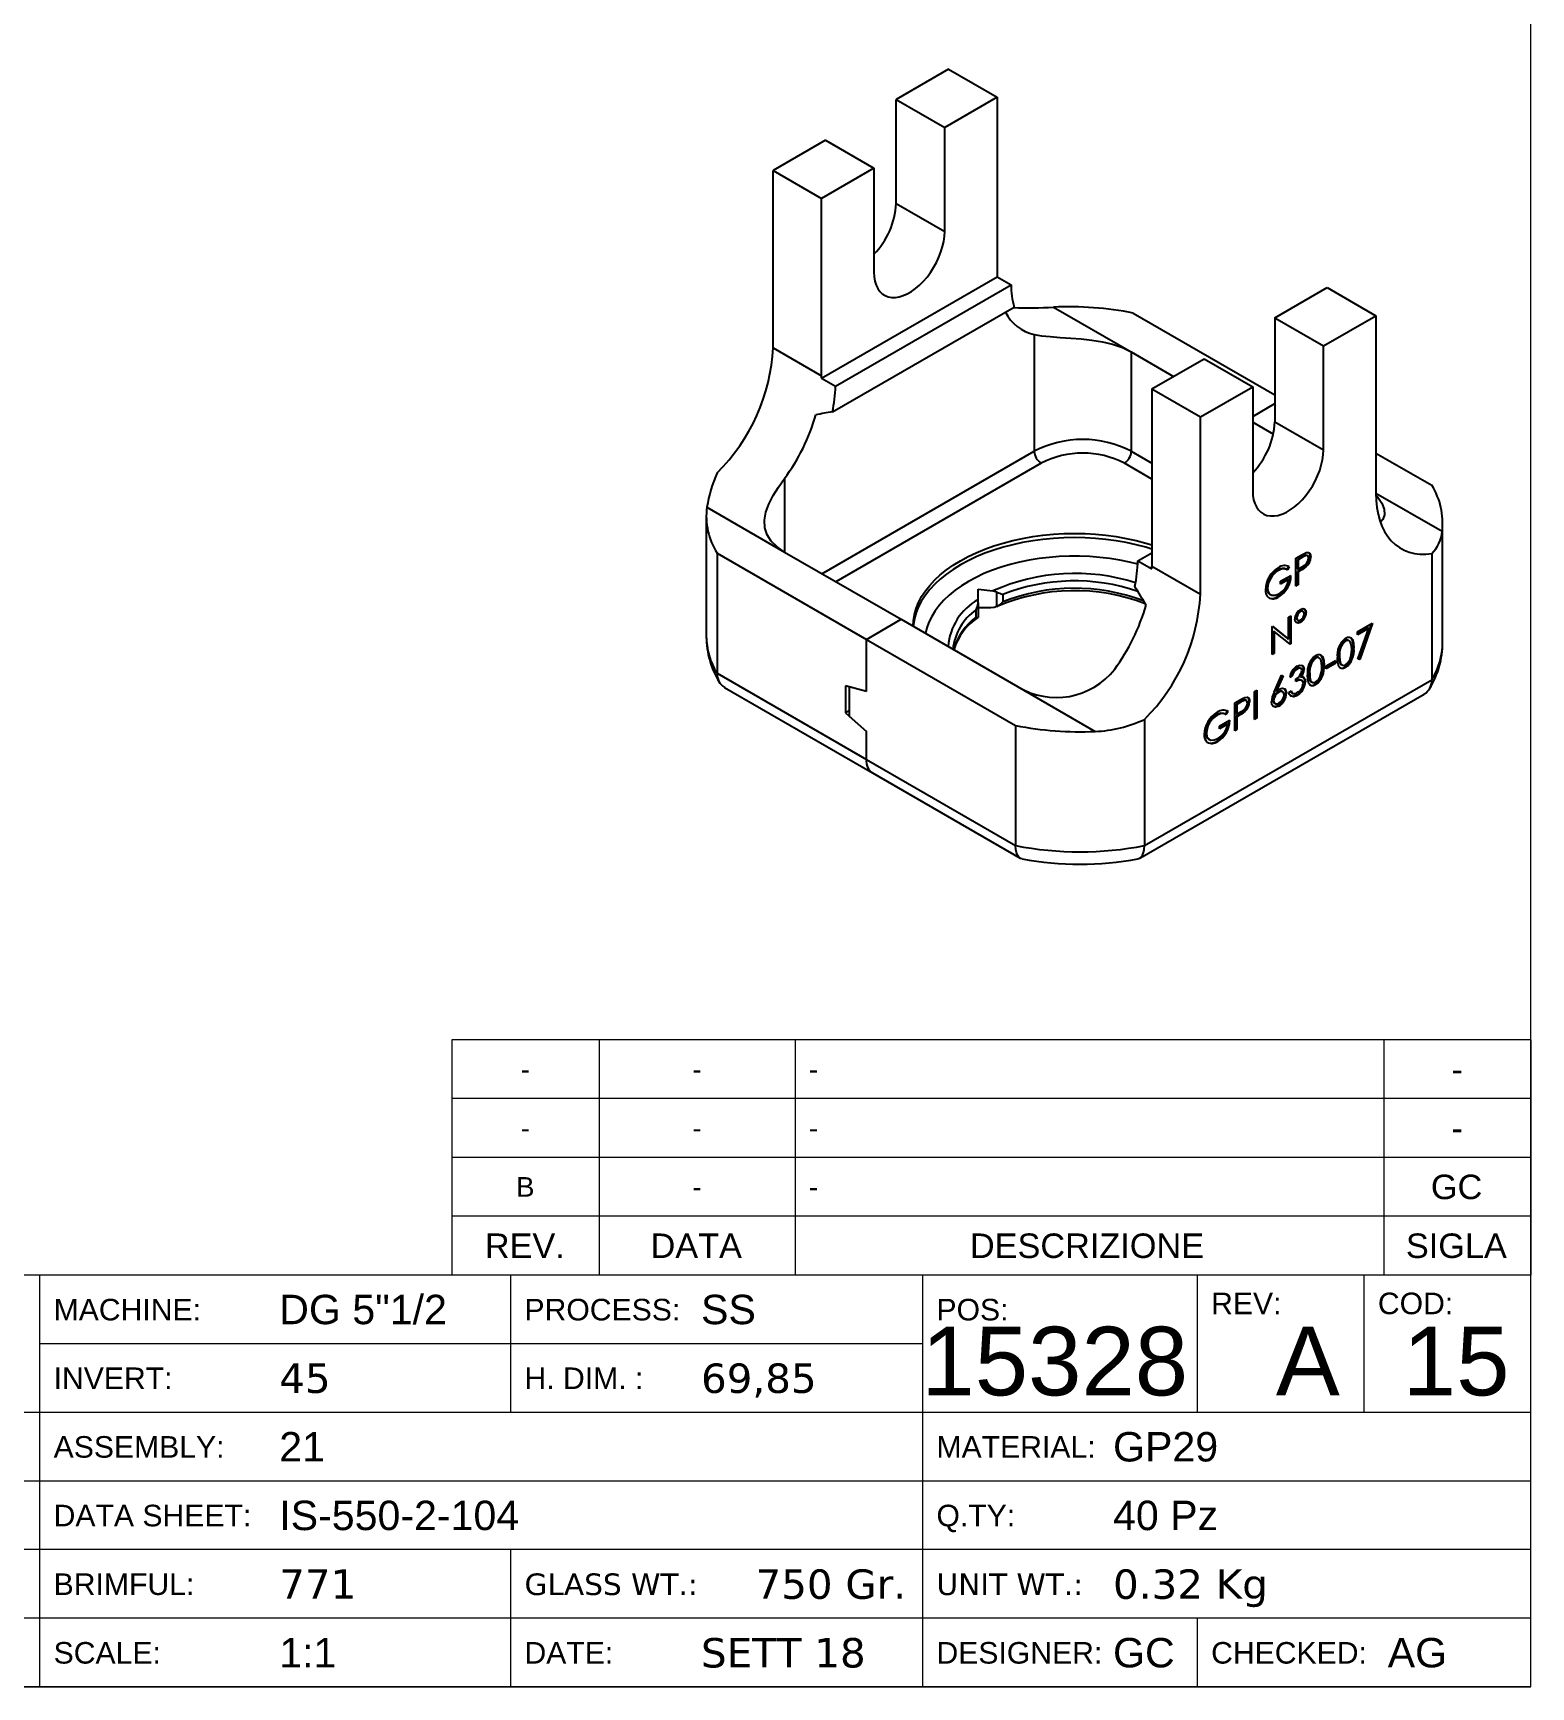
# Model space of a CAD drawing. Header units: millimetres. Extents: x -3 to 287, y 9 to 409.
# Drawn here: x 133.9 to 286.6, y 8.7 to 177.3 of the extents above; entities that cross this region are included whole.
import ezdxf

# ---------------------------------------------------------------- set-up
doc = ezdxf.new("R2010")
doc.units = ezdxf.units.MM
doc.linetypes.add('SLD-Solido', pattern=[0])
doc.layers.add('D', color=3, linetype='SLD-Solido', lineweight=25)
doc.styles.add('SLDTEXTSTYLE0', font='arial.ttf')
doc.styles.add('SLDTEXTSTYLE2', font='verdana.ttf')

msp = doc.modelspace()

# ---------------------------------------------------------------- linework, layer by layer
at = {"color": 179, "linetype": 'SLD-Solido', "lineweight": 18}
for p, q in [((286.56714, 8.65552), (286.56714, 408.65552)), ((286.56714, 74.65552), (176.56714, 74.65552)), ((176.56714, 74.65552), (176.56714, 50.65552)), ((191.56714, 74.65552), (191.56714, 50.65552)), ((211.56714, 74.65552), (211.56714, 50.65552)), ((271.56714, 74.65552), (271.56714, 50.65552)), ((286.56714, 74.65552), (286.56714, 50.65552)), ((286.56714, 68.65552), (176.56714, 68.65552)), ((286.56714, 62.65552), (176.56714, 62.65552)), ((286.56714, 56.65552), (176.56714, 56.65552)), ((286.56714, 50.65552), (9.56714, 50.65552)), ((134.56714, 8.65552), (134.56714, 50.65552)), ((286.56714, 50.65552), (176.56714, 50.65552)), ((182.56714, 36.65552), (182.56714, 50.65552)), ((224.56714, 8.65552), (224.56714, 50.65552)), ((252.56714, 36.65552), (252.56714, 50.65552)), ((269.56714, 36.65552), (269.56714, 50.65552)), ((286.56714, 8.65552), (286.56714, 50.65552)), ((224.56714, 43.65552), (134.56714, 43.65552)), ((286.56714, 36.65552), (9.56714, 36.65552)), ((286.56714, 29.65552), (9.56714, 29.65552)), ((286.56714, 22.65552), (9.56714, 22.65552)), ((182.56714, 8.65552), (182.56714, 22.65552)), ((286.56714, 15.65552), (9.56714, 15.65552)), ((252.56714, 8.65552), (252.56714, 15.65552)), ((286.56714, 8.65552), (9.56714, 8.65552)), ((9.56714, 8.65552), (286.56714, 8.65552))]:
    msp.add_line(p, q, dxfattribs=at)
at = {"layer": 'D'}
for p, q in [((227.19985, 173.64371), (221.8612, 170.56176)), ((227.19985, 173.64371), (232.1496, 170.78628)), ((221.8612, 170.56176), (226.81095, 167.70434)), ((221.8612, 159.94673), (221.8612, 170.56176)), ((232.1496, 170.78628), (226.81095, 167.70434)), ((232.1496, 170.78628), (232.1496, 152.6999)), ((226.81095, 157.08931), (226.81095, 167.70434)), ((214.64871, 166.39808), (209.31005, 163.31614)), ((214.64871, 166.39808), (219.59846, 163.54065)), ((209.31005, 163.31614), (214.2598, 160.45871)), ((209.31005, 145.22976), (209.31005, 163.31614)), ((219.59846, 163.54065), (214.2598, 160.45871)), ((219.59846, 163.54065), (219.59846, 152.92562)), ((214.2598, 142.37234), (214.2598, 160.45871)), ((221.8612, 159.94673), (226.81095, 157.08931)), ((214.25722, 142.12589), (232.15218, 152.45642)), ((232.15218, 152.45642), (233.56639, 151.64002)), ((215.67144, 141.30948), (233.56639, 151.64002)), ((260.46923, 148.27382), (265.80788, 151.35576)), ((265.80788, 151.35576), (270.75763, 148.49834)), ((215.35648, 138.67804), (233.88134, 149.37221)), ((237.91345, 149.37086), (245.83212, 144.79951)), ((246.03166, 148.76636), (260.46923, 140.43173)), ((265.41898, 145.41639), (270.75763, 148.49834)), ((270.75763, 148.49834), (270.75763, 130.41196)), ((260.46923, 148.27382), (265.41898, 145.41639)), ((260.46923, 148.27382), (260.46923, 137.65879)), ((209.31005, 145.22976), (214.2598, 142.37234)), ((235.93262, 146.57581), (235.93262, 134.6744)), ((265.41898, 134.80136), (265.41898, 145.41639)), ((245.83212, 144.79951), (250.1415, 142.31175)), ((245.83212, 144.79951), (245.83212, 134.6744)), ((247.91808, 141.0282), (253.25674, 144.11014)), ((253.25674, 144.11014), (258.20649, 141.25271)), ((214.25722, 142.12589), (215.67144, 141.30948)), ((247.91808, 141.0282), (252.86783, 138.17077)), ((247.91808, 141.0282), (247.91808, 122.94182)), ((252.86783, 138.17077), (258.20649, 141.25271)), ((258.20649, 141.25271), (258.20649, 130.63768)), ((258.20649, 138.22743), (260.46923, 139.53368)), ((252.86783, 120.08439), (252.86783, 138.17077)), ((258.20649, 137.65594), (260.32954, 136.43033)), ((260.46923, 137.65879), (265.41898, 134.80136)), ((214.29658, 122.18418), (235.93262, 134.6744)), ((236.63973, 133.44966), (215.71091, 121.36771)), ((247.91808, 131.83725), (245.12501, 133.44966)), ((245.83212, 134.6744), (247.91808, 133.4702)), ((270.75763, 134.49236), (276.46243, 131.19905)), ((210.47678, 131.88047), (210.47678, 124.38931)), ((270.75763, 130.41032), (277.50957, 126.51251)), ((202.55811, 128.96066), (210.47678, 124.38931)), ((202.49759, 128.06314), (202.49759, 115.81503)), ((277.57009, 115.16191), (277.57009, 127.41002)), ((203.60526, 124.27411), (203.60526, 112.026)), ((203.60526, 124.27411), (218.82064, 115.49046)), ((210.47678, 124.38931), (222.35617, 117.53148)), ((246.50129, 123.51178), (247.91808, 124.32968)), ((246.50129, 123.51178), (247.91551, 122.69537)), ((262.60596, 123.77249), (263.09132, 124.05268)), ((262.60596, 120.91459), (262.60596, 123.77249)), ((263.20999, 123.90971), (262.75735, 123.64841)), ((262.75735, 123.64841), (262.75735, 122.69578)), ((262.75735, 123.64841), (262.82806, 123.60759)), ((263.2807, 123.86889), (262.82806, 123.60759)), ((262.82806, 123.60759), (262.82806, 122.65496)), ((263.20999, 123.90971), (263.2807, 123.86889)), ((263.79726, 124.00791), (263.70887, 124.05893)), ((264.05825, 123.92595), (264.12896, 123.88513)), ((276.46243, 124.24659), (276.46243, 111.37287)), ((247.91808, 122.94182), (252.86783, 120.08439)), ((260.74949, 122.56257), (260.8202, 122.52175)), ((261.05123, 121.40938), (262.09829, 122.01383)), ((261.80548, 121.63332), (261.05123, 121.1979)), ((261.87619, 121.5925), (261.05123, 121.11626)), ((261.86894, 122.94089), (261.67856, 122.6226)), ((261.67856, 122.6226), (261.74927, 122.58178)), ((261.93965, 122.90007), (261.74927, 122.58178)), ((261.80548, 121.63332), (261.87619, 121.5925)), ((262.75735, 122.69578), (262.82806, 122.65496)), ((262.93434, 122.50483), (262.75735, 122.40266)), ((262.75735, 122.40266), (262.75735, 121.08363)), ((262.75735, 122.40266), (262.82806, 122.36184)), ((262.82806, 122.65496), (263.26136, 122.8988)), ((263.00505, 122.46401), (262.82806, 122.36184)), ((262.82806, 122.36184), (262.82806, 121.04281)), ((262.93434, 122.50483), (263.00505, 122.46401)), ((263.56446, 122.91554), (263.63517, 122.87472)), ((230.20764, 120.60418), (231.71411, 120.42696)), ((230.20764, 119.55729), (230.20764, 120.60418)), ((232.13742, 118.83192), (232.13742, 120.31713)), ((232.72671, 120.05862), (232.72671, 119.3122)), ((259.6479, 120.73012), (259.71861, 120.6893)), ((259.94175, 120.08531), (260.03014, 120.03428)), ((260.80155, 119.88129), (260.87226, 119.84047)), ((261.05123, 121.11626), (261.05123, 121.40938)), ((262.75735, 121.08363), (262.60596, 120.99624)), ((262.82806, 121.04281), (262.60596, 120.91459)), ((262.75735, 121.08363), (262.82806, 121.04281)), ((230.01557, 117.74709), (230.01557, 118.49351)), ((230.20764, 119.20309), (230.20764, 119.55729)), ((230.20764, 119.20309), (230.20764, 117.71789)), ((231.52233, 118.71139), (230.20764, 118.71139)), ((263.01614, 118.36467), (263.08685, 118.32385)), ((263.34366, 118.34231), (263.25527, 118.39334)), ((263.59818, 118.26099), (263.66889, 118.22017)), ((218.82064, 115.49046), (222.35617, 117.53148)), ((222.35617, 117.53148), (234.23557, 110.67365)), ((260.17868, 116.79155), (260.22528, 116.81846)), ((260.17868, 113.93366), (260.17868, 116.79155)), ((260.21392, 116.81189), (261.78961, 115.55384)), ((260.22528, 116.81846), (261.86032, 115.51301)), ((261.86032, 117.76235), (262.08243, 117.89056)), ((261.86032, 115.51301), (261.86032, 117.76235)), ((262.01172, 117.84974), (262.01172, 115.07349)), ((262.08243, 117.89056), (262.08243, 115.03267)), ((262.6463, 117.71149), (262.71701, 117.67067)), ((262.74955, 117.46864), (262.83794, 117.41761)), ((263.0097, 117.26176), (263.08041, 117.22094)), ((268.9042, 116.24899), (270.4272, 117.1282)), ((269.98069, 116.65896), (268.9042, 116.03751)), ((270.0514, 116.61814), (268.9042, 115.95587)), ((268.93444, 113.45722), (270.0514, 116.61814)), ((270.32025, 117.06646), (269.05559, 113.48686)), ((270.4272, 117.1282), (269.1263, 113.44604)), ((269.98069, 116.65896), (270.0514, 116.61814)), ((218.82064, 115.49046), (234.03602, 106.70681)), ((218.82064, 110.18294), (218.82064, 115.49046)), ((260.33007, 116.34688), (260.33007, 114.1027)), ((260.33007, 116.34688), (260.40078, 116.30606)), ((260.40078, 116.30606), (260.40078, 114.06188)), ((262.03186, 115.00348), (260.40078, 116.30606)), ((261.78961, 115.55384), (261.86032, 115.51301)), ((262.01172, 115.07349), (261.97252, 115.05086)), ((262.01172, 115.07349), (262.08243, 115.03267)), ((262.08243, 115.03267), (262.03186, 115.00348)), ((267.60596, 115.36134), (267.67667, 115.32052)), ((268.05469, 115.34587), (267.9663, 115.39689)), ((268.9042, 115.95587), (268.9042, 116.24899)), ((260.33007, 114.1027), (260.17868, 114.0153)), ((260.40078, 114.06188), (260.17868, 113.93366)), ((260.33007, 114.1027), (260.40078, 114.06188)), ((264.55997, 113.60292), (264.63068, 113.5621)), ((265.00869, 113.58745), (264.9203, 113.63847)), ((265.69955, 112.78684), (266.65143, 113.33635)), ((266.58072, 113.08405), (265.69955, 112.57537)), ((266.65143, 113.04323), (265.69955, 112.49373)), ((266.58072, 113.29553), (266.58072, 113.08405)), ((266.58072, 113.08405), (266.65143, 113.04323)), ((266.65143, 113.33635), (266.65143, 113.04323)), ((266.99319, 113.79849), (267.06391, 113.75767)), ((268.45274, 114.63992), (268.52345, 114.5991)), ((269.1263, 113.44604), (268.93444, 113.45722)), ((269.05559, 113.48686), (268.94714, 113.49318)), ((269.05559, 113.48686), (269.1263, 113.44604)), ((203.60526, 112.026), (218.82064, 103.24235)), ((247.16304, 94.45869), (276.46243, 111.37287)), ((260.39186, 110.10406), (261.13055, 111.83464)), ((261.22434, 111.80371), (260.57697, 110.28684)), ((261.30159, 111.77824), (260.64768, 110.24602)), ((261.13055, 111.83464), (261.30159, 111.77824)), ((262.20935, 111.72462), (261.98724, 111.5964)), ((262.13863, 111.76544), (262.01424, 111.69363)), ((262.13863, 111.76544), (262.20935, 111.72462)), ((262.59009, 111.17499), (262.59009, 111.46811)), ((262.65622, 112.50391), (262.72693, 112.46309)), ((263.13092, 112.51273), (263.04253, 112.56375)), ((263.08704, 111.71526), (263.15775, 111.67444)), ((263.21402, 111.30652), (263.12563, 111.35755)), ((263.35525, 111.62621), (263.42596, 111.58539)), ((263.37607, 112.47007), (263.44678, 112.42925)), ((263.9472, 112.04007), (264.01791, 111.99925)), ((265.40674, 112.8815), (265.47745, 112.84068)), ((265.69955, 112.49373), (265.69955, 112.78684)), ((267.21941, 112.91952), (267.30779, 112.86849)), ((267.59853, 112.64571), (267.66924, 112.60489)), ((204.37196, 110.56861), (219.44208, 101.86881)), ((218.82064, 110.18294), (216.69932, 110.75118)), ((216.69932, 110.75118), (216.69932, 107.98123)), ((217.05287, 110.65648), (217.05287, 107.66773)), ((218.82064, 110.18294), (217.05287, 110.65648)), ((234.23557, 110.67365), (242.15423, 106.1023)), ((246.68685, 93.16902), (275.69584, 109.91555)), ((258.40185, 110.18611), (258.62395, 110.31433)), ((258.40185, 107.32822), (258.40185, 110.18611)), ((258.55324, 110.27351), (258.55324, 107.49726)), ((258.62395, 110.31433), (258.62395, 107.45644)), ((260.57697, 110.28684), (260.64768, 110.24602)), ((260.78668, 110.14226), (260.85739, 110.10144)), ((261.28874, 110.14471), (261.20035, 110.19573)), ((261.56751, 110.03942), (261.63822, 109.9986)), ((261.89205, 110.11251), (262.11416, 110.24073)), ((262.19887, 110.01774), (262.28726, 109.96672)), ((262.6468, 109.78714), (262.71751, 109.74632)), ((263.50299, 111.2037), (263.5737, 111.16288)), ((264.17341, 111.1611), (264.2618, 111.11007)), ((264.55253, 110.8873), (264.62324, 110.84648)), ((217.05287, 108.18533), (216.69932, 107.98123)), ((216.69932, 107.98123), (218.82064, 106.10024)), ((255.63416, 108.18224), (255.44378, 107.86395)), ((255.70487, 108.14142), (255.51449, 107.82313)), ((256.37118, 109.01384), (256.85654, 109.29403)), ((256.37118, 106.15594), (256.37118, 109.01384)), ((256.97521, 109.15106), (256.52257, 108.88976)), ((256.52257, 108.88976), (256.52257, 107.93713)), ((256.52257, 108.88976), (256.59329, 108.84894)), ((257.04592, 109.11024), (256.59329, 108.84894)), ((256.59329, 108.84894), (256.59329, 107.89631)), ((256.59329, 107.89631), (257.02659, 108.14015)), ((256.97521, 109.15106), (257.04592, 109.11024)), ((257.32969, 108.15689), (257.4004, 108.11607)), ((257.56248, 109.24926), (257.47409, 109.30028)), ((257.82347, 109.16729), (257.89418, 109.12647)), ((260.26661, 109.27298), (260.33733, 109.23216)), ((260.39308, 108.97982), (260.48147, 108.9288)), ((260.79411, 108.71761), (260.86482, 108.67679)), ((217.05287, 107.66773), (218.82064, 106.10024)), ((234.03602, 106.70681), (234.03602, 94.45869)), ((247.16304, 107.33241), (247.16304, 94.45869)), ((254.51471, 107.80392), (254.58543, 107.7631)), ((254.81645, 106.65072), (255.86352, 107.25518)), ((255.5707, 106.87467), (254.81645, 106.43925)), ((255.64141, 106.83384), (254.81645, 106.35761)), ((254.81645, 106.35761), (254.81645, 106.65072)), ((255.44378, 107.86395), (255.51449, 107.82313)), ((255.5707, 106.87467), (255.64141, 106.83384)), ((256.52257, 106.32498), (256.37118, 106.23758)), ((256.59329, 106.28416), (256.37118, 106.15594)), ((256.52257, 107.93713), (256.59329, 107.89631)), ((256.69956, 107.74618), (256.52257, 107.64401)), ((256.52257, 107.64401), (256.52257, 106.32498)), ((256.52257, 107.64401), (256.59329, 107.60319)), ((256.52257, 106.32498), (256.59329, 106.28416)), ((256.77027, 107.70536), (256.59329, 107.60319)), ((256.59329, 107.60319), (256.59329, 106.28416)), ((256.69956, 107.74618), (256.77027, 107.70536)), ((258.55324, 107.49726), (258.40185, 107.40986)), ((258.62395, 107.45644), (258.40185, 107.32822)), ((258.55324, 107.49726), (258.62395, 107.45644)), ((218.82064, 103.24235), (218.82064, 106.10024)), ((253.41312, 105.97147), (253.48383, 105.93065)), ((253.70698, 105.32666), (253.79536, 105.27563)), ((254.56677, 105.12264), (254.63748, 105.08182)), ((218.82064, 103.24235), (234.03602, 94.45869)), ((219.44208, 101.86881), (234.51221, 93.16902))]:
    msp.add_line(p, q, dxfattribs=at)
at = {"layer": 'D', "flags": 128}
for points in [[(219.59846, 152.92562), (219.62284, 152.45625), (219.69566, 152.02137), (219.81594, 151.62688), (219.98204, 151.2781), (220.19173, 150.97976), (220.44216, 150.73588), (220.72995, 150.54977), (221.0512, 150.42395), (221.40158, 150.3601), (221.77634, 150.35911), (222.17042, 150.42098), (222.57848, 150.54487), (222.99502, 150.7291), (223.41438, 150.9712), (223.83092, 151.26788), (224.23898, 151.61513), (224.63306, 152.00826), (225.00782, 152.44195), (225.3582, 152.91033), (225.67946, 153.40707), (225.96724, 153.92545), (226.21767, 154.45847), (226.42736, 154.99891), (226.59346, 155.53946), (226.71374, 156.07282), (226.78656, 156.59178), (226.81095, 157.08931)], [(235.93262, 146.57581), (236.68213, 146.44999), (237.56432, 146.35932), (238.57244, 146.28962), (239.67041, 146.22045), (240.7356, 146.13675), (241.81351, 146.01557), (242.88983, 145.83622), (243.918, 145.58846), (244.93195, 145.23777), (245.83212, 144.79951)], [(258.20649, 130.63768), (258.23087, 130.16831), (258.30369, 129.73343), (258.42397, 129.33894), (258.59007, 128.99016), (258.79976, 128.69182), (259.05019, 128.44794), (259.33798, 128.26183), (259.65923, 128.13601), (260.00961, 128.07216), (260.38437, 128.07117), (260.77845, 128.13303), (261.18651, 128.25692), (261.60305, 128.44116), (262.02242, 128.68326), (262.43895, 128.97994), (262.84701, 129.32719), (263.24109, 129.72032), (263.61585, 130.154), (263.96623, 130.62238), (264.28749, 131.11913), (264.57527, 131.63751), (264.8257, 132.17052), (265.03539, 132.71096), (265.20149, 133.25152), (265.32177, 133.78488), (265.39459, 134.30384), (265.41898, 134.80136)], [(210.47678, 124.38931), (209.71858, 124.90825), (209.12037, 125.49774), (208.70133, 126.15233), (208.47096, 126.8693), (208.43705, 127.6371), (208.58847, 128.46044), (208.89387, 129.28629), (209.33185, 130.1437), (209.86844, 131.00925), (210.47678, 131.88047)], [(270.75763, 130.41196), (270.78287, 129.66041), (270.85844, 128.94235), (270.98389, 128.26193), (271.15852, 127.62307), (271.3813, 127.02946), (271.65095, 126.48455), (271.96592, 125.99147), (272.32437, 125.55308), (272.72425, 125.17192), (273.16323, 124.85018), (273.63878, 124.58972), (274.14816, 124.39206), (274.68841, 124.25833), (275.25642, 124.1893), (275.8489, 124.18538), (276.46243, 124.24659)], [(270.77509, 130.1524), (270.94731, 129.9856), (271.36635, 129.37111), (271.59672, 128.75819), (271.63063, 128.19447), (271.47922, 127.71176), (271.24024, 127.44039)], [(223.58391, 116.82272), (223.61906, 117.41603), (223.72457, 118.03446), (223.89992, 118.64759), (224.14436, 119.25278), (224.45684, 119.84745), (224.83602, 120.42904), (225.28029, 120.99508), (225.78772, 121.54313), (226.35617, 122.07084), (226.98318, 122.57597), (227.66608, 123.05633), (228.40194, 123.50989), (229.1876, 123.93469), (230.01972, 124.32892), (230.89471, 124.69089), (231.80884, 125.01904), (232.75819, 125.31198), (233.7387, 125.56845), (234.74616, 125.78735), (235.77627, 125.96774), (236.82461, 126.10885), (237.88669, 126.21007), (238.95796, 126.27098), (240.03384, 126.29132), (241.10972, 126.27098), (242.181, 126.21007), (243.24308, 126.10885), (244.29142, 125.96774), (245.32152, 125.78735), (246.32898, 125.56845), (247.30949, 125.31198), (247.91808, 125.12952)], [(247.91808, 124.70127), (247.30949, 124.88373), (246.32898, 125.1402), (245.32152, 125.35909), (244.29142, 125.53948), (243.24308, 125.6806), (242.181, 125.78182), (241.10972, 125.84273), (240.03384, 125.86307), (238.95796, 125.84273), (237.88669, 125.78182), (236.82461, 125.6806), (235.77627, 125.53948), (234.74616, 125.35909), (233.7387, 125.1402), (232.75819, 124.88373), (231.80884, 124.59079), (230.89471, 124.26264), (230.01972, 123.90067), (229.1876, 123.50644), (228.40194, 123.08164), (227.66608, 122.62808), (226.98318, 122.14771), (226.35617, 121.64259), (225.78772, 121.11487), (225.28029, 120.56683), (224.83602, 120.00079), (224.45684, 119.4192), (224.14436, 118.82453), (223.89992, 118.21934), (223.72457, 117.60621), (223.61906, 116.98778), (223.60196, 116.8123)], [(246.48855, 123.15237), (245.63272, 123.36484), (244.65078, 123.56631), (243.64731, 123.72862), (242.62699, 123.85102), (241.59458, 123.93293), (240.5549, 123.97399), (239.51278, 123.97399), (238.4731, 123.93293), (237.44069, 123.85102), (236.42037, 123.72862), (235.4169, 123.56631), (234.43496, 123.36484), (233.47912, 123.12517), (232.55384, 122.84839), (231.66344, 122.53581), (230.81207, 122.18888), (230.00369, 121.80922), (229.24207, 121.39859), (228.53077, 120.95892), (227.87311, 120.49225), (227.27214, 120.00077), (226.73068, 119.48675), (226.25123, 118.9526), (225.83606, 118.4008), (225.48707, 117.83394), (225.20591, 117.25465), (224.99389, 116.66563), (224.85542, 116.0887)], [(263.09132, 124.05268), (263.40812, 124.22691), (263.655, 124.33515)], [(263.71717, 124.05303), (263.71367, 124.05609), (263.62754, 124.07812), (263.42259, 124.02117), (263.20999, 123.90971)], [(263.90685, 123.75576), (263.85051, 123.95735), (263.78438, 124.01527), (263.69826, 124.0373), (263.4933, 123.98034), (263.2807, 123.86889)], [(263.655, 124.33515), (263.87087, 124.34674), (264.03451, 124.24324), (264.10729, 124.08692), (264.12896, 123.88513)], [(263.56446, 122.91554), (263.21257, 122.67098), (262.93434, 122.50483)], [(263.63517, 122.87472), (263.28328, 122.63016), (263.00505, 122.46401)], [(231.71411, 120.42696), (232.13285, 120.31915), (232.13742, 120.31713)], [(259.71861, 120.6893), (259.7739, 120.34997), (259.92951, 120.10837), (260.16467, 119.9826), (260.51061, 119.98798), (260.89159, 120.14475)], [(232.13742, 118.83192), (231.86188, 118.74543), (231.52233, 118.71139)], [(263.26136, 118.38439), (263.25092, 118.39527), (263.14241, 118.41154), (263.01614, 118.36467)], [(263.08537, 118.54283), (263.33254, 118.62585), (263.53397, 118.56616), (263.63573, 118.4276), (263.66889, 118.22017)], [(263.44678, 118.08852), (263.41624, 118.25588), (263.32163, 118.35445), (263.21312, 118.37072), (263.08685, 118.32385)], [(263.42943, 118.61701), (263.46326, 118.60698), (263.56502, 118.46842), (263.59818, 118.26099)], [(263.08041, 117.22094), (262.83112, 117.13638), (262.62835, 117.19687), (262.52723, 117.33828), (262.49491, 117.54817)], [(263.0097, 117.26176), (262.76041, 117.1772), (262.59547, 117.2264)], [(262.6463, 117.71149), (262.68011, 117.54655), (262.76215, 117.46899)], [(262.71701, 117.67067), (262.75082, 117.50573), (262.84954, 117.4124), (262.95891, 117.39738), (263.08537, 117.44364)], [(267.66924, 115.60934), (267.88466, 115.69816), (268.08142, 115.70442), (268.24312, 115.62945), (268.36276, 115.48815), (268.49295, 115.08414), (268.52345, 114.5991)], [(268.30134, 114.47202), (268.27958, 114.85064), (268.19155, 115.17752), (268.10926, 115.30126), (267.99171, 115.37399), (267.84334, 115.38288), (267.67667, 115.32052)], [(264.62324, 113.85093), (264.83866, 113.93974), (265.03542, 113.946), (265.19712, 113.87103), (265.31676, 113.72973), (265.44695, 113.32572), (265.47745, 112.84068)], [(265.25534, 112.71361), (265.23359, 113.09222), (265.14555, 113.4191), (265.06327, 113.54284), (264.94571, 113.61557), (264.79734, 113.62447), (264.63068, 113.5621)], [(267.66924, 112.60489), (267.45569, 112.51736), (267.26115, 112.51284), (267.10256, 112.59027), (266.98712, 112.73465), (266.86852, 113.14495), (266.8418, 113.6283)], [(266.99319, 113.79849), (267.00965, 113.41621), (267.08822, 113.08126), (267.1713, 112.95856), (267.23281, 112.92225)], [(267.06391, 113.75767), (267.08036, 113.37539), (267.15893, 113.04044), (267.24202, 112.91774), (267.36108, 112.84745), (267.50999, 112.84005), (267.67667, 112.9023)], [(268.20764, 113.69945), (268.28585, 114.14248), (268.30134, 114.47202)], [(263.12361, 111.33281), (263.02092, 111.38486), (262.77624, 111.33425), (262.59009, 111.24842)], [(263.35159, 111.01004), (263.33292, 111.14645), (263.27815, 111.2495), (263.09163, 111.34404), (262.84695, 111.29343), (262.59009, 111.17499)], [(262.72395, 112.75449), (263.01749, 112.85991), (263.26745, 112.81601), (263.39822, 112.66618), (263.44678, 112.42925)], [(263.22468, 112.30217), (263.167, 112.48174), (263.02278, 112.54968), (262.87985, 112.53203), (262.72693, 112.46309)], [(263.15775, 111.67444), (263.3218, 111.65238), (263.42596, 111.58539)], [(263.1901, 112.85799), (263.19674, 112.85683), (263.32751, 112.707), (263.37607, 112.47007)], [(263.35525, 111.62621), (263.47443, 111.42419), (263.50299, 111.2037)], [(263.42596, 111.58539), (263.54514, 111.38337), (263.5737, 111.16288)], [(264.62324, 110.84648), (264.40969, 110.75895), (264.21516, 110.75442), (264.05657, 110.83185), (263.94113, 110.97623), (263.82252, 111.38653), (263.7958, 111.86989)], [(263.9472, 112.04007), (263.96365, 111.6578), (264.04222, 111.32284), (264.12531, 111.20014), (264.18681, 111.16384)], [(264.01791, 111.99925), (264.03436, 111.61698), (264.11293, 111.28202), (264.19602, 111.15932), (264.31509, 111.08903), (264.46399, 111.08163), (264.63068, 111.14389)], [(265.16164, 111.94103), (265.23985, 112.38406), (265.25534, 112.71361)], [(260.64768, 110.24602), (260.7907, 110.35038), (260.90399, 110.42146)], [(261.20023, 110.17573), (261.13011, 110.22131), (260.96664, 110.21772), (260.78668, 110.14226)], [(261.41612, 109.85493), (261.35855, 110.07796), (261.20082, 110.18049), (261.03735, 110.1769), (260.85739, 110.10144)], [(260.90399, 110.42146), (261.21835, 110.52609), (261.47232, 110.44528), (261.59795, 110.26419), (261.63822, 109.9986)], [(261.41792, 110.46259), (261.52724, 110.30501), (261.56751, 110.03942)], [(262.71751, 109.74632), (262.38551, 109.62281), (262.10895, 109.68401), (261.96729, 109.86139), (261.89205, 110.11251)], [(262.6468, 109.78714), (262.3148, 109.66364), (262.06734, 109.7184)], [(262.07215, 110.21647), (262.12728, 110.0915), (262.21229, 110.01958)], [(262.11416, 110.24073), (262.19799, 110.05068), (262.308, 109.95761)], [(262.308, 109.95761), (262.52821, 109.95689), (262.72147, 110.04173)], [(257.32969, 108.15689), (256.97779, 107.91233), (256.69956, 107.74618)], [(257.4004, 108.11607), (257.0485, 107.87151), (256.77027, 107.70536)], [(256.85654, 109.29403), (257.17334, 109.46826), (257.42023, 109.5765)], [(257.48239, 109.29438), (257.47889, 109.29744), (257.39277, 109.31947), (257.18781, 109.26251), (256.97521, 109.15106)], [(257.67208, 108.99711), (257.61573, 109.1987), (257.5496, 109.25662), (257.46348, 109.27865), (257.25852, 109.22169), (257.04592, 109.11024)], [(257.42023, 109.5765), (257.6361, 109.58809), (257.79973, 109.48459), (257.87251, 109.32827), (257.89418, 109.12647)], [(260.86482, 108.67679), (260.54318, 108.57113), (260.28322, 108.65338), (260.15841, 108.84388), (260.11522, 109.11424)], [(260.26661, 109.27298), (260.3208, 109.05239), (260.41068, 108.98888)], [(260.79411, 108.71761), (260.47247, 108.61195), (260.27151, 108.67553)], [(260.33733, 109.23216), (260.39151, 109.01157), (260.54217, 108.90511), (260.70081, 108.90457), (260.87672, 108.97677)], [(253.48383, 105.93065), (253.53912, 105.59132), (253.69473, 105.34972), (253.9299, 105.22394), (254.27583, 105.22933), (254.65682, 105.3861)], [(234.69467, 93.11071), (234.56133, 93.14358), (234.37776, 93.27416), (234.23393, 93.47226), (234.12448, 93.74508), (234.05898, 94.07072), (234.03602, 94.45869)], [(246.50337, 93.11046), (246.63773, 93.14358), (246.8213, 93.27416), (246.96512, 93.47226), (247.07457, 93.74508), (247.14008, 94.07072), (247.16304, 94.45869)]]:
    msp.add_lwpolyline(points, dxfattribs=at)
at = {"layer": 'D'}
for centre, radius, start, end in [((213.95324, 160.32674), 7.91709, 315.4830092, 357.2488642), ((243.58287, 152.69915), 11.43327, 179.9962732, 181.2164936), ((242.75999, 151.76105), 9.19439, 180.7542607, 195.0590693), ((236.90024, 150.85189), 4.38419, 207.0182141, 257.2495096), ((235.48228, 190.95805), 41.65819, 267.7047407, 273.3456854), ((239.48094, 115.60732), 33.7999, 78.8248475, 92.6580773), ((190.03068, 146.20263), 19.30391, 314.6846181, 357.1112093), ((202.40231, 142.37308), 11.85749, 358.8054663, 359.9964066), ((201.43906, 141.67836), 14.23716, 347.8343488, 358.5153151), ((193.74361, 144.12782), 20.73635, 323.7988303, 343.9522985), ((252.46316, 138.08173), 8.01723, 315.7558171, 356.9760564), ((240.88237, 125.1545), 10.7298, 62.5284329, 117.4715671), ((237.46784, 134.74427), 1.5368, 182.6054785, 237.3945217), ((240.88237, 125.31431), 9.17518, 62.4576368, 117.5423632), ((244.2969, 134.74427), 1.5368, 302.6054783, 357.3945215), ((218.06618, 126.25792), 15.74182, 156.7267385, 170.1138362), ((270.41631, 127.38787), 7.14707, 352.9648117, 32.2253596), ((209.65137, 128.08529), 7.14707, 172.9648117, 212.2253596), ((274.04897, 126.73683), 3.46787, 314.102901, 356.2910792), ((232.26891, 123.88066), 14.23716, 347.8343488, 358.5153151), ((262.86007, 123.87265), 1.05329, 292.3951294, 353.628638), ((262.7121, 123.95795), 1.34653, 309.2724547, 358.6380974), ((262.78281, 123.91713), 1.34653, 309.2724547, 358.6380974), ((263.68229, 124.00752), 0.3847, 347.7586955, 60.6151489), ((240.08615, 101.65876), 20.55082, 72.5124509, 114.0405229), ((240.05572, 101.45619), 19.99412, 71.2177294, 111.503541), ((236.06059, 122.94257), 11.85749, 358.8054663, 359.9964066), ((262.26801, 120.44921), 2.77332, 121.2896805, 177.924902), ((261.95439, 120.5909), 2.31069, 121.4291478, 176.5456601), ((262.0251, 120.55008), 2.31069, 121.4291478, 176.5456601), ((261.2667, 121.77724), 0.94035, 64.0248606, 123.3683277), ((259.54417, 122.01433), 2.47606, 300.5184461, 358.9399036), ((261.33742, 121.73642), 0.94035, 64.0248606, 123.3683277), ((261.44848, 121.96851), 1.05312, 62.1992262, 126.1231704), ((259.581, 122.00139), 2.51733, 300.8604977, 0.2831518), ((259.87549, 121.89447), 2.02336, 300.144798, 351.4168874), ((237.0686, 130.75719), 11.54605, 244.7171292, 247.9107905), ((240.05324, 100.37841), 20.07757, 69.0484791, 113.160094), ((240.04231, 100.76295), 19.93973, 69.3727794, 111.5236994), ((233.58845, 121.05726), 19.30391, 314.6846181, 357.1112093), ((260.41648, 120.45164), 0.92518, 173.9198422, 228.2080511), ((260.23753, 120.62569), 0.59881, 169.9560441, 242.3020608), ((260.28144, 120.54651), 0.92063, 238.4634908, 309.922607), ((260.15876, 120.7622), 1.0905, 257.3317221, 306.1176088), ((233.17871, 114.30143), 6.03749, 119.4788912, 175.6525547), ((233.19722, 113.89889), 5.58869, 124.7015179, 174.0134051), ((228.56285, 119.26754), 1.64606, 331.9509677, 357.7562552), ((231.33714, 120.41552), 1.77432, 296.8101997, 321.5503816), ((227.4019, 124.6973), 20.73635, 323.7988303, 343.9522985), ((263.74712, 117.4774), 1.25421, 121.8451352, 176.7653086), ((263.45609, 117.68427), 0.81025, 122.8866088, 178.0747859), ((263.5268, 117.64345), 0.81025, 122.8866088, 178.0747859), ((262.35905, 118.31784), 1.24042, 301.6368586, 357.3731237), ((262.42976, 118.27702), 1.24042, 301.6368586, 357.3731237), ((262.64844, 118.11222), 0.79869, 303.1649362, 358.2993556), ((233.38254, 112.98559), 5.83167, 125.2650197, 165.6793956), ((233.35462, 112.79432), 5.8371, 122.7132851, 163.8412993), ((230.17825, 118.14525), 0.43011, 247.7761131, 271.7214045), ((209.80317, 115.89428), 7.30601, 180.6215191, 211.969378), ((211.65966, 115.87231), 9.16055, 180.4667095, 211.4616158), ((268.97632, 113.90008), 2.15175, 127.4053359, 187.2562221), ((268.68181, 114.03796), 1.70551, 129.1096173, 188.0716996), ((268.75252, 113.99714), 1.70551, 129.1096173, 188.0716996), ((267.80393, 115.12234), 0.31034, 57.5142977, 129.6341355), ((267.1999, 114.8526), 1.27075, 350.3653914, 39.274994), ((268.45068, 115.20494), 9.11762, 328.4748106, 359.8385108), ((270.26451, 115.24116), 7.30601, 328.030622, 359.3784809), ((265.93032, 112.14167), 2.15175, 127.4053359, 187.2562221), ((265.63581, 112.27955), 1.70551, 129.1096173, 188.0716996), ((265.70652, 112.23872), 1.70551, 129.1096173, 188.0716996), ((264.75793, 113.36392), 0.31034, 57.5142977, 129.6341355), ((264.15391, 113.09418), 1.27075, 350.3653914, 39.274994), ((266.27723, 114.39174), 2.18962, 307.1165631, 6.5081476), ((266.34794, 114.35092), 2.18962, 307.1165631, 6.5081476), ((266.93536, 113.97149), 1.30104, 304.7352629, 347.9308981), ((205.18205, 111.93359), 1.5795, 176.6459823, 239.314999), ((238.18816, 117.11904), 7.56082, 238.4815585, 321.8635181), ((263.61459, 111.37455), 1.6424, 122.8387914, 172.2366777), ((263.27044, 111.52279), 1.15752, 122.0484436, 167.89952), ((263.34115, 111.48197), 1.15752, 122.0484436, 167.89952), ((262.14551, 112.4648), 1.09135, 294.0396527, 351.4303007), ((262.88079, 112.2512), 0.33808, 60.9531954, 131.6253038), ((262.13938, 112.51088), 1.23736, 319.9842824, 358.1097613), ((262.21009, 112.47006), 1.23736, 319.9842824, 358.1097613), ((263.23123, 112.63332), 2.18962, 307.1165631, 6.5081476), ((263.30194, 112.5925), 2.18962, 307.1165631, 6.5081476), ((263.88936, 112.21307), 1.30104, 304.7352629, 347.9308981), ((267.31282, 112.9956), 0.45172, 240.3711642, 309.2344548), ((274.89954, 111.27216), 1.56613, 300.4070718, 3.6871445), ((262.69314, 108.92732), 2.58469, 152.9174842, 175.8528094), ((261.32526, 109.22983), 1.05953, 120.5525643, 177.666388), ((261.39597, 109.18901), 1.05953, 120.5525643, 177.666388), ((259.93853, 110.10538), 1.63031, 301.6544621, 357.6815583), ((260.00924, 110.06456), 1.63031, 301.6544621, 357.6815583), ((260.30966, 109.92982), 1.10898, 300.7524824, 356.1279825), ((261.7331, 111.30642), 1.77286, 301.0226673, 356.6783815), ((261.80381, 111.2656), 1.77286, 301.0226673, 356.6783815), ((262.13102, 111.11514), 1.22509, 298.8140294, 355.0786838), ((264.26682, 111.23718), 0.45172, 240.3711642, 309.2344548), ((256.03323, 105.69056), 2.77332, 121.2896805, 177.924902), ((255.03193, 107.01859), 0.94035, 64.0248606, 123.3683277), ((255.2137, 107.20986), 1.05312, 62.1992262, 126.1231704), ((256.62529, 109.114), 1.05329, 292.3951294, 353.628638), ((256.47732, 109.1993), 1.34653, 309.2724547, 358.6380974), ((256.54803, 109.15848), 1.34653, 309.2724547, 358.6380974), ((257.44751, 109.24886), 0.3847, 347.7586955, 60.6151489), ((240.58674, 139.86584), 33.7999, 258.8248475, 272.6580773), ((241.69198, 118.79709), 12.7032, 272.0853729, 295.5109202), ((255.71961, 105.83225), 2.31069, 121.4291478, 176.5456601), ((255.79032, 105.79142), 2.31069, 121.4291478, 176.5456601), ((253.30939, 107.25568), 2.47606, 300.5184461, 358.9399036), ((255.10264, 106.97776), 0.94035, 64.0248606, 123.3683277), ((253.34622, 107.24274), 2.51733, 300.8604977, 0.2831518), ((253.64071, 107.13582), 2.02336, 300.144798, 351.4168874), ((254.1817, 105.69299), 0.92518, 173.9198422, 228.2080511), ((254.00275, 105.86704), 0.59881, 169.9560441, 242.3020608), ((254.04666, 105.78786), 0.92063, 238.4634908, 309.922607), ((253.92398, 106.00355), 1.0905, 257.3317221, 306.1176088), ((220.28366, 103.07693), 1.47234, 173.5490657, 235.1387539), ((240.59953, 127.69139), 33.87465, 258.8277803, 281.1722197), ((240.59413, 124.22136), 31.67271, 259.2624845, 280.7547427)]:
    msp.add_arc(centre, radius, start, end, dxfattribs=at)
for centre, major_axis, ratio, start_param, end_param in [((210.9829, 134.18141), (17.44822, 3.85253), 0.201834827, 1.273155276, 1.371685474), ((233.72944, 121.05011), (-15.75079, 18.37405), 0.410743479, 4.266597469, 4.365127667)]:
    msp.add_ellipse(centre, major_axis=major_axis, ratio=ratio, start_param=start_param, end_param=end_param, dxfattribs=at)

# ---------------------------------------------------------------- texts
for s, insert, char_height, attachment_point, style in [('-', (184.0467, 72.65032), 2, 2, 'SLDTEXTSTYLE0'), ('-', (201.5467, 72.65032), 2, 2, 'SLDTEXTSTYLE0'), ('-', (212.96714, 72.65032), 2, 1, 'SLDTEXTSTYLE0'), ('-', (279.04159, 72.89902), 2.5, 2, 'SLDTEXTSTYLE0'), ('-', (184.0467, 66.65032), 2, 2, 'SLDTEXTSTYLE0'), ('-', (201.5467, 66.65032), 2, 2, 'SLDTEXTSTYLE0'), ('-', (212.96714, 66.65032), 2, 1, 'SLDTEXTSTYLE0'), ('-', (279.04159, 66.89902), 2.5, 2, 'SLDTEXTSTYLE0'), ('GC', (278.989, 60.89902), 2.5, 2, 'SLDTEXTSTYLE0'), ('B', (184.05783, 60.65032), 2, 2, 'SLDTEXTSTYLE0'), ('-', (201.5467, 60.65032), 2, 2, 'SLDTEXTSTYLE0'), ('-', (212.96714, 60.65032), 2, 1, 'SLDTEXTSTYLE0'), ('REV.', (184.00491, 54.89902), 2.5, 2, 'SLDTEXTSTYLE0'), ('DATA', (201.47935, 54.89902), 2.5, 2, 'SLDTEXTSTYLE0'), ('DESCRIZIONE', (241.31167, 54.89902), 2.5, 2, 'SLDTEXTSTYLE0'), ('SIGLA', (278.9686, 54.89902), 2.5, 2, 'SLDTEXTSTYLE0'), ('MACHINE:', (135.96714, 48.23283), 2.2, 1, 'SLDTEXTSTYLE0'), ('DG 5"1/2', (158.96714, 48.64772), 3, 1, 'SLDTEXTSTYLE0'), ('PROCESS:', (183.96714, 48.23283), 2.2, 1, 'SLDTEXTSTYLE0'), ('SS', (201.96714, 48.64772), 3, 1, 'SLDTEXTSTYLE0'), ('POS:', (225.96714, 48.23283), 2.2, 1, 'SLDTEXTSTYLE0'), ('REV:', (253.96714, 48.86586), 2.2, 1, 'SLDTEXTSTYLE0'), ('COD:', (270.96714, 48.86586), 2.2, 1, 'SLDTEXTSTYLE0'), ('15328', (251.622, 45.38733), 7, 3, 'SLDTEXTSTYLE0'), ('A', (267.08597, 45.38733), 7, 3, 'SLDTEXTSTYLE0'), ('15', (284.38683, 45.38733), 7, 3, 'SLDTEXTSTYLE0'), ('INVERT: ', (135.96714, 41.23283), 2.2, 1, 'SLDTEXTSTYLE0'), ('45', (158.96714, 41.64086), 3, 1, 'SLDTEXTSTYLE2'), ('H. DIM. :', (183.96714, 41.23283), 2.2, 1, 'SLDTEXTSTYLE0'), ('69,85', (201.96714, 41.64086), 3, 1, 'SLDTEXTSTYLE2'), ('ASSEMBLY: ', (135.96714, 34.23283), 2.2, 1, 'SLDTEXTSTYLE0'), ('21', (158.96714, 34.64772), 3, 1, 'SLDTEXTSTYLE0'), ('MATERIAL:', (225.96714, 34.23283), 2.2, 1, 'SLDTEXTSTYLE0'), ('GP29', (243.96714, 34.64772), 3, 1, 'SLDTEXTSTYLE0'), ('DATA SHEET:', (135.96714, 27.23283), 2.2, 1, 'SLDTEXTSTYLE0'), ('IS-550-2-104', (158.96714, 27.64772), 3, 1, 'SLDTEXTSTYLE0'), ('Q.TY: ', (225.96714, 27.23283), 2.2, 1, 'SLDTEXTSTYLE0'), ('40 Pz', (243.96714, 27.64772), 3, 1, 'SLDTEXTSTYLE0'), ('771', (158.96714, 20.64086), 3, 1, 'SLDTEXTSTYLE2'), ('GLASS WT.:', (183.96714, 20.2278), 2.2, 1, 'SLDTEXTSTYLE2'), ('750 Gr.', (222.87339, 20.64086), 3, 3, 'SLDTEXTSTYLE2'), ('0.32 Kg', (243.96714, 20.64086), 3, 1, 'SLDTEXTSTYLE2'), ('BRIMFUL: ', (135.96714, 20.23283), 2.2, 1, 'SLDTEXTSTYLE0'), ('UNIT WT.: ', (225.96714, 20.2278), 2.2, 1, 'SLDTEXTSTYLE2'), ('1:1', (158.96714, 13.64772), 3, 1, 'SLDTEXTSTYLE0'), ('SETT 18', (201.96714, 13.64086), 3, 1, 'SLDTEXTSTYLE2'), ('GC', (243.96714, 13.64772), 3, 1, 'SLDTEXTSTYLE0'), ('AG', (271.96714, 13.64772), 3, 1, 'SLDTEXTSTYLE0'), ('SCALE: ', (135.96714, 13.23283), 2.2, 1, 'SLDTEXTSTYLE0'), ('DATE:', (183.96714, 13.23283), 2.2, 1, 'SLDTEXTSTYLE0'), ('DESIGNER:', (225.96714, 13.23283), 2.2, 1, 'SLDTEXTSTYLE0'), ('CHECKED:', (253.96714, 13.23283), 2.2, 1, 'SLDTEXTSTYLE0')]:
    msp.add_mtext(s, dxfattribs=dict(insert=insert, char_height=char_height, attachment_point=attachment_point, style=style))

doc.saveas('drawing.dxf')
